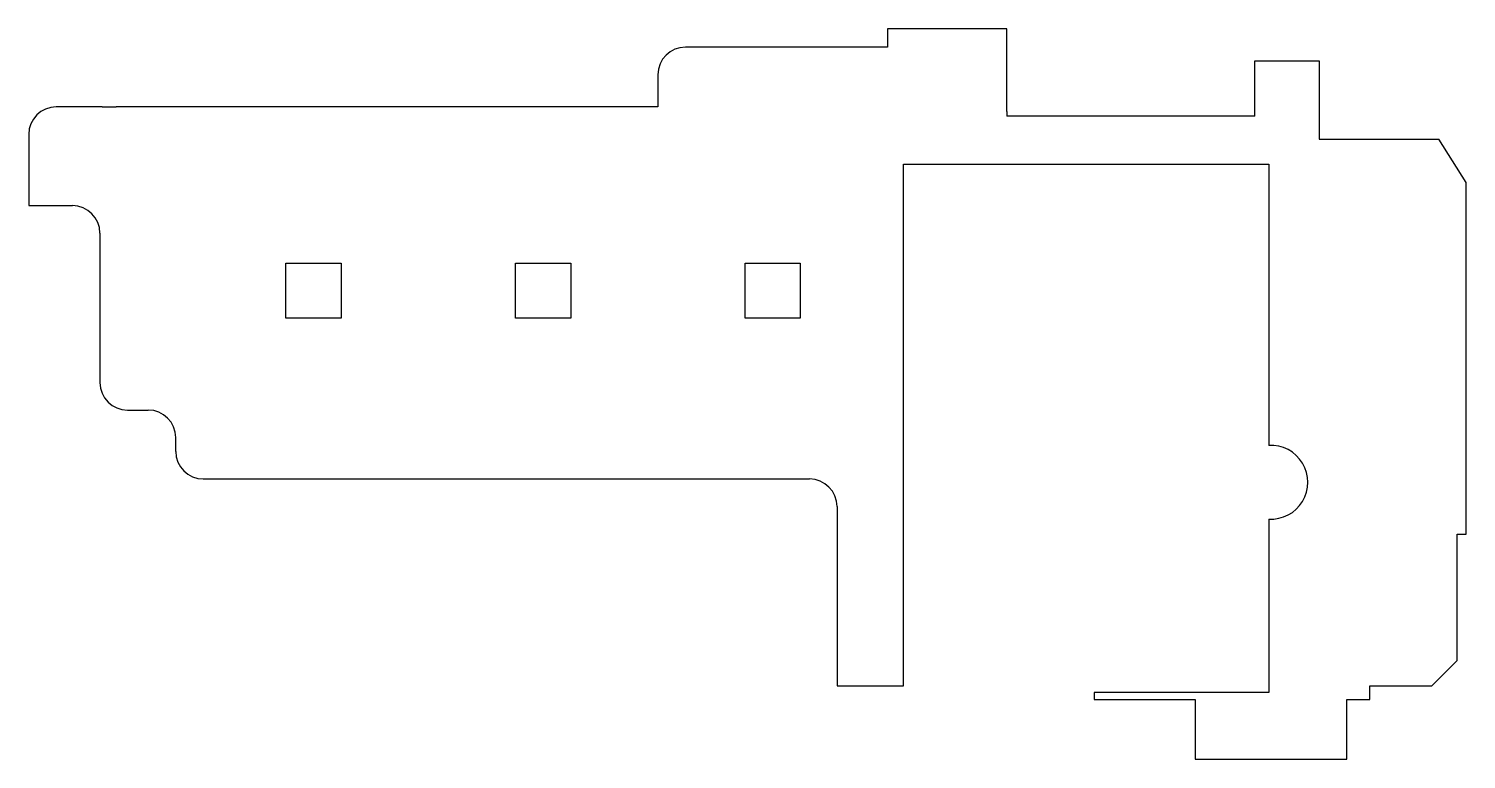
# Model space of a CAD drawing. Extents: x 16 to 173, y -149 to -70.
import ezdxf

# ---------------------------------------------------------------- set-up
doc = ezdxf.new("R2010")
doc.units = 0
doc.layers.add('BLACK', color=7, linetype='CONTINUOUS')

msp = doc.modelspace()

# ---------------------------------------------------------------- linework, layer by layer
at = {"layer": 'BLACK', "linetype": 'CONTINUOUS'}
for p, q in [((123, -69.5), (110, -69.5)), ((110, -69.5), (110, -71.5)), ((123, -78.5), (123, -69.5)), ((110, -71.5), (88, -71.5)), ((150, -73), (157, -73)), ((150, -79), (150, -73)), ((157, -73), (157, -81.5)), ((85, -74.5), (85, -78)), ((24.5, -78), (19.5, -78)), ((24.5, -78), (26, -78)), ((74.5, -78), (26, -78)), ((85, -78), (74.5, -78)), ((123, -78.5), (123, -79)), ((150, -79), (123, -79)), ((16.5, -81), (16.5, -88)), ((157, -81.5), (170, -81.5)), ((173, -86.25), (170, -81.5)), ((111.75, -84.25), (151.5, -84.25)), ((111.75, -141), (111.75, -84.25)), ((151.5, -84.25), (151.5, -114.86)), ((173, -108), (173, -86.25)), ((16.5, -88), (16.5, -88.75)), ((16.5, -88.75), (21.25, -88.75)), ((24.25, -91.75), (24.25, -108)), ((44.5, -95), (50.5, -95)), ((44.5, -101), (44.5, -95)), ((50.5, -95), (50.5, -101)), ((69.5, -95), (75.5, -95)), ((69.5, -101), (69.5, -95)), ((75.5, -95), (75.5, -101)), ((94.5, -95), (100.5, -95)), ((94.5, -101), (94.5, -95)), ((100.5, -95), (100.5, -101)), ((50.5, -101), (44.5, -101)), ((75.5, -101), (69.5, -101)), ((100.5, -101), (94.5, -101)), ((173, -124.5), (173, -108)), ((27.25, -111), (29.5, -111)), ((32.5, -115.5), (32.5, -114)), ((35.5, -118.5), (85, -118.5)), ((85, -118.5), (101.5, -118.5)), ((104.5, -121.5), (104.5, -141)), ((151.5, -122.86), (151.5, -141.75)), ((172, -124.5), (173, -124.5)), ((172, -138.25), (172, -124.5)), ((169.25, -141), (172, -138.25)), ((104.5, -141), (111.75, -141)), ((151.5, -141.75), (132.5, -141.75)), ((132.5, -141.75), (132.5, -142.5)), ((162.5, -142.5), (162.5, -141)), ((162.5, -141), (169.25, -141)), ((132.5, -142.5), (143.5, -142.5)), ((143.5, -142.5), (143.5, -149)), ((160, -149), (160, -142.5)), ((160, -142.5), (162.5, -142.5)), ((143.5, -149), (144.75, -149)), ((144.75, -149), (158.75, -149)), ((158.75, -149), (160, -149))]:
    msp.add_line(p, q, dxfattribs=at)
at = {"layer": 'BLACK'}
for centre, radius, start, end in [((88, -74.5), 3, 90, 180), ((19.5, -81), 3, 90, 180), ((21.25, -91.75), 3, 0, 90), ((27.25, -108), 3, -180, -90), ((29.5, -114), 3, 0, 90), ((35.5, -115.5), 3, -180, -90), ((151.75, -118.86), 4.01, -93.5763, 93.5763), ((101.5, -121.5), 3, 0, 90)]:
    msp.add_arc(centre, radius, start, end, dxfattribs=at)

doc.saveas('drawing.dxf')
